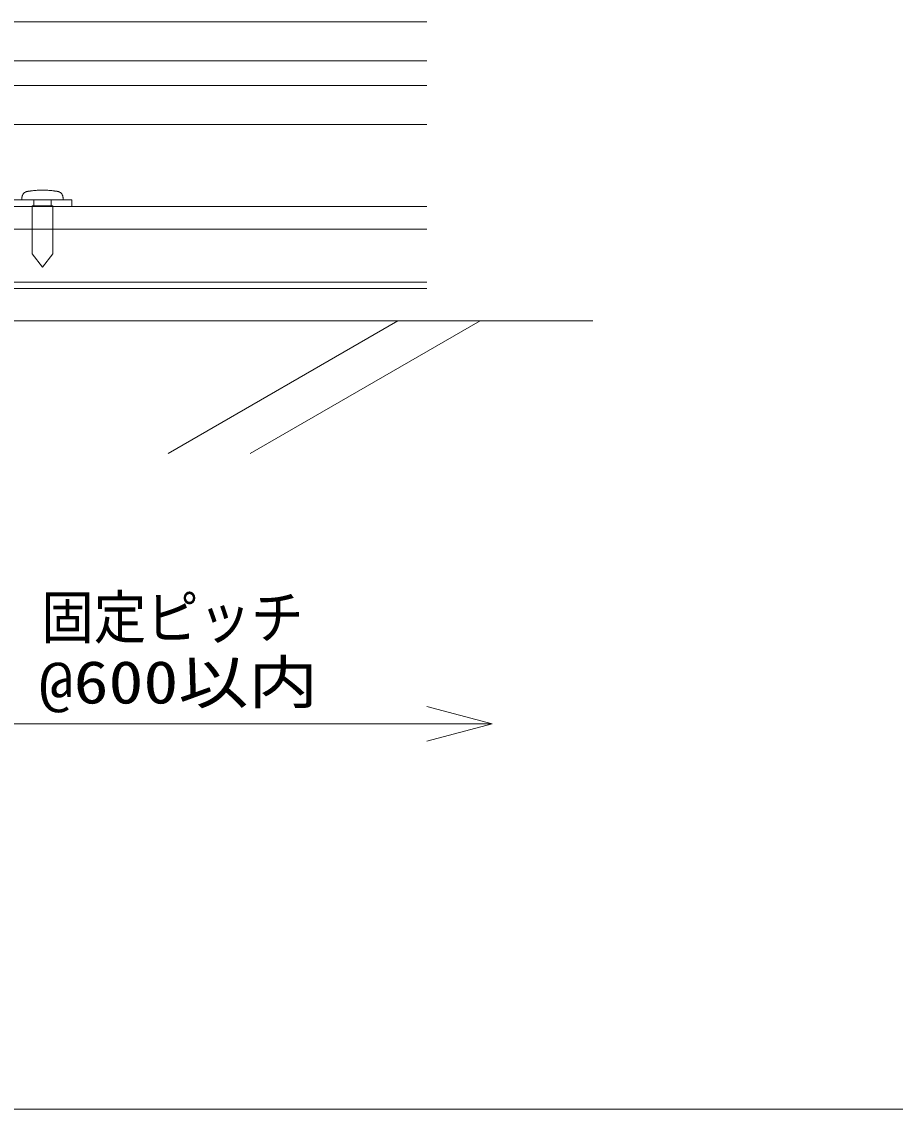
# Model space of a CAD drawing. Units: millimetres, scale not verified. Extents: x -4750 to 4750, y -3000 to 3000.
# Drawn here: x 3652.3 to 3865.1, y -1556.8 to -1292 of the extents above; entities that cross this region are included whole.
import ezdxf
from ezdxf.enums import TextEntityAlignment as Align

# ---------------------------------------------------------------- set-up
doc = ezdxf.new("R2010")
doc.units = ezdxf.units.MM
doc.header["$LTSCALE"] = 5
for name, color, linetype, lineweight in [('0-0_デッキ', 7, 'Continuous', 9), ('0-3_一般', 7, 'Continuous', 9), ('0-4_0', 7, 'Continuous', 9), ('0-7_寸法', 7, 'Continuous', 9), ('0-8_ビス', 7, 'Continuous', 9)]:
    doc.layers.add(name, color=color, linetype=linetype, lineweight=lineweight)
doc.styles.add('ＭＳ ゴシック', font='')
doc.styles.get('ＭＳ ゴシック').set_extended_font_data('MS Gothic')

# ---------------------------------------------------------------- blocks, each defined once
blk = doc.blocks.new('グループ-8-1')
at = {"layer": '0-4_0'}
for p, q in [((100389.9, -45285.6), (104419.2, -45285.6)), ((100389.9, -45685.6), (100389.9, -45285.6)), ((100389.9, -45395.6), (104419.2, -45395.6)), ((100389.9, -45653.6), (104419.2, -45653.6)), ((100389.9, -45685.6), (104419.2, -45685.6))]:
    blk.add_line(p, q, dxfattribs=at)
blk = doc.blocks.new('グループ-466-1')
at = {"layer": '0-8_ビス'}
for p, q in [((102504.5, -45253.6), (102504.5, -45281.6)), ((102589.3, -45281.6), (102589.3, -45253.6))]:
    blk.add_line(p, q, dxfattribs=at)
for points in [[(102446.9, -45253.6), (102446.9, -45253.2), (102446.9, -45252.7), (102446.9, -45252.2), (102446.9, -45251.7), (102446.9, -45251.2), (102446.9, -45250.8), (102446.9, -45250.3), (102446.9, -45249.8), (102446.9, -45249.3), (102446.9, -45248.8), (102446.9, -45248.4), (102446.9, -45247.9), (102446.9, -45247.4), (102446.9, -45246.9), (102446.9, -45246.4), (102446.9, -45245.9), (102446.9, -45245.5), (102446.9, -45245), (102446.9, -45244.5), (102446.9, -45244), (102446.9, -45243.5), (102446.9, -45241.9), (102447.1, -45239.9), (102447.4, -45237.8), (102447.8, -45235.7), (102448.4, -45233.6), (102449.2, -45231.6), (102450.1, -45229.5), (102451.1, -45227.6), (102452.3, -45225.6), (102453.6, -45223.8), (102455.1, -45222.1), (102456.6, -45220.4), (102458.3, -45218.9), (102460.1, -45217.5), (102462, -45216.3), (102463.9, -45215.2), (102465.8, -45214.2), (102467.8, -45213.4)], [(102467.8, -45213.4), (102469.8, -45212.7), (102471.8, -45212.2), (102473.8, -45211.8), (102475.4, -45211.6), (102476.4, -45211.5), (102477.4, -45211.3), (102478.5, -45211.2), (102479.5, -45211.1), (102480.5, -45210.9), (102481.6, -45210.8), (102482.6, -45210.7), (102483.7, -45210.5), (102484.7, -45210.4), (102485.7, -45210.3), (102486.8, -45210.1), (102487.8, -45210), (102488.9, -45209.9), (102489.9, -45209.7), (102490.9, -45209.6), (102492, -45209.5), (102493, -45209.3), (102494, -45209.2), (102495.1, -45209.1), (102496.1, -45208.9), (102498.1, -45208.7), (102502.8, -45208.1), (102507.5, -45207.6), (102512.2, -45207.2), (102516.9, -45206.8), (102521.6, -45206.5), (102526.3, -45206.2), (102531, -45206), (102535.7, -45205.8), (102540.4, -45205.7), (102545.1, -45205.7), (102549.8, -45205.7), (102554.5, -45205.7), (102559.3, -45205.8), (102564, -45206)], [(102564, -45206), (102568.7, -45206.3), (102573.4, -45206.5), (102578.1, -45206.9), (102582.8, -45207.3), (102587.5, -45207.8), (102592.2, -45208.3), (102596.9, -45208.8), (102597.9, -45209), (102599, -45209.1), (102600, -45209.2), (102601.1, -45209.4), (102602.1, -45209.5), (102603.1, -45209.6), (102604.2, -45209.8), (102605.2, -45209.9), (102606.2, -45210), (102607.3, -45210.2), (102608.3, -45210.3), (102609.4, -45210.4), (102610.4, -45210.6), (102611.4, -45210.7), (102612.5, -45210.8), (102613.5, -45211), (102614.6, -45211.1), (102615.6, -45211.2), (102616.6, -45211.4), (102617.7, -45211.5), (102618.7, -45211.6), (102620.5, -45211.9), (102622.5, -45212.3), (102624.5, -45212.9), (102626.5, -45213.6), (102628.5, -45214.4), (102630.4, -45215.4), (102632.3, -45216.6), (102634.2, -45217.9), (102635.9, -45219.3), (102637.6, -45220.8), (102639.1, -45222.5)], [(102639.1, -45222.5), (102640.5, -45224.3), (102641.8, -45226.1), (102643, -45228.1), (102644, -45230.1), (102644.8, -45232.1), (102645.5, -45234.2), (102646.1, -45236.2), (102646.5, -45238.3), (102646.8, -45240.4), (102646.9, -45242.4), (102646.9, -45243.7), (102646.9, -45244.1), (102646.9, -45244.6), (102646.9, -45245.1), (102646.9, -45245.6), (102646.9, -45246.1), (102646.9, -45246.5), (102646.9, -45247), (102646.9, -45247.5), (102646.9, -45248), (102646.9, -45248.5), (102646.9, -45249), (102646.9, -45249.4), (102646.9, -45249.9), (102646.9, -45250.4), (102646.9, -45250.9), (102646.9, -45251.4), (102646.9, -45251.8), (102646.9, -45252.3), (102646.9, -45252.8), (102646.9, -45253.3), (102644.5, -45253.6), (102635.1, -45253.6), (102625.7, -45253.6), (102616.3, -45253.6), (102606.9, -45253.6), (102597.5, -45253.6), (102588.1, -45253.6), (102578.7, -45253.6)], [(102578.7, -45253.6), (102569.3, -45253.6), (102559.8, -45253.6), (102550.4, -45253.6), (102541, -45253.6), (102531.6, -45253.6), (102522.2, -45253.6), (102512.8, -45253.6), (102503.4, -45253.6), (102494, -45253.6), (102484.5, -45253.6), (102475.1, -45253.6), (102465.7, -45253.6), (102456.3, -45253.6), (102446.9, -45253.6)]]:
    blk.add_lwpolyline(points, dxfattribs=at)
at = {"layer": '0-8_ビス', "color": 134}
blk.add_lwpolyline([(102496.9, -45281.6), (102496.9, -45515.9), (102546.9, -45581.6), (102596.9, -45515.9), (102596.9, -45281.6)], close=True, dxfattribs=at)

msp = doc.modelspace()

# ---------------------------------------------------------------- linework, layer by layer
at = {"layer": '0-0_デッキ'}
for p, q in [((3544.495, -1291.966), (3750.957, -1291.966)), ((3544.495, -1301.466), (3750.957, -1301.466)), ((3544.495, -1307.466), (3750.957, -1307.466)), ((3544.495, -1316.966), (3750.957, -1316.966))]:
    msp.add_line(p, q, dxfattribs=at)
at = {"layer": '0-3_一般'}
for p, q in [((3791.381, -1364.766), (3539.495, -1364.766)), ((4264.807, -1556.796), (3477.757, -1556.796))]:
    msp.add_line(p, q, dxfattribs=at)
at = {"layer": '0-3_一般', "color": 134}
for p, q in [((3743.943, -1364.766), (3687.931, -1397.105)), ((3763.943, -1364.766), (3707.931, -1397.105))]:
    msp.add_line(p, q, dxfattribs=at)
at = {"layer": '0-3_一般'}
msp.add_lwpolyline([(3642.345, -1336.966), (3664.495, -1336.966), (3664.495, -1335.366), (3643.145, -1335.366)], dxfattribs=at)
at = {"layer": '0-7_寸法'}
msp.add_line((3619.495, -1462.933), (3766.877, -1462.933), dxfattribs=at)
msp.add_lwpolyline([(3751.002, -1458.68), (3766.877, -1462.933), (3751.002, -1467.187)], dxfattribs=at)

# ---------------------------------------------------------------- block references
at = {"layer": '0-4_0', "xscale": 0.05, "yscale": 0.05}
msp.add_blockref('グループ-8-1', (-1470, 927.316), dxfattribs=at)
at = {"layer": '0-8_ビス', "xscale": 0.05, "yscale": 0.05}
msp.add_blockref('グループ-466-1', (-1470, 927.316), dxfattribs=at)

# ---------------------------------------------------------------- texts
at = {"layer": '0-7_寸法', "style": 'ＭＳ ゴシック'}
for s, width, p in [('固定ピッチ', 0.9, (3657.049, -1445.307)), ('@600以内', 1.2, (3656.437, -1461.11))]:
    msp.add_text(s, height=10.41, dxfattribs=dict(at, width=width)).set_placement(p, align=Align.BOTTOM_LEFT)

doc.saveas('drawing.dxf')
